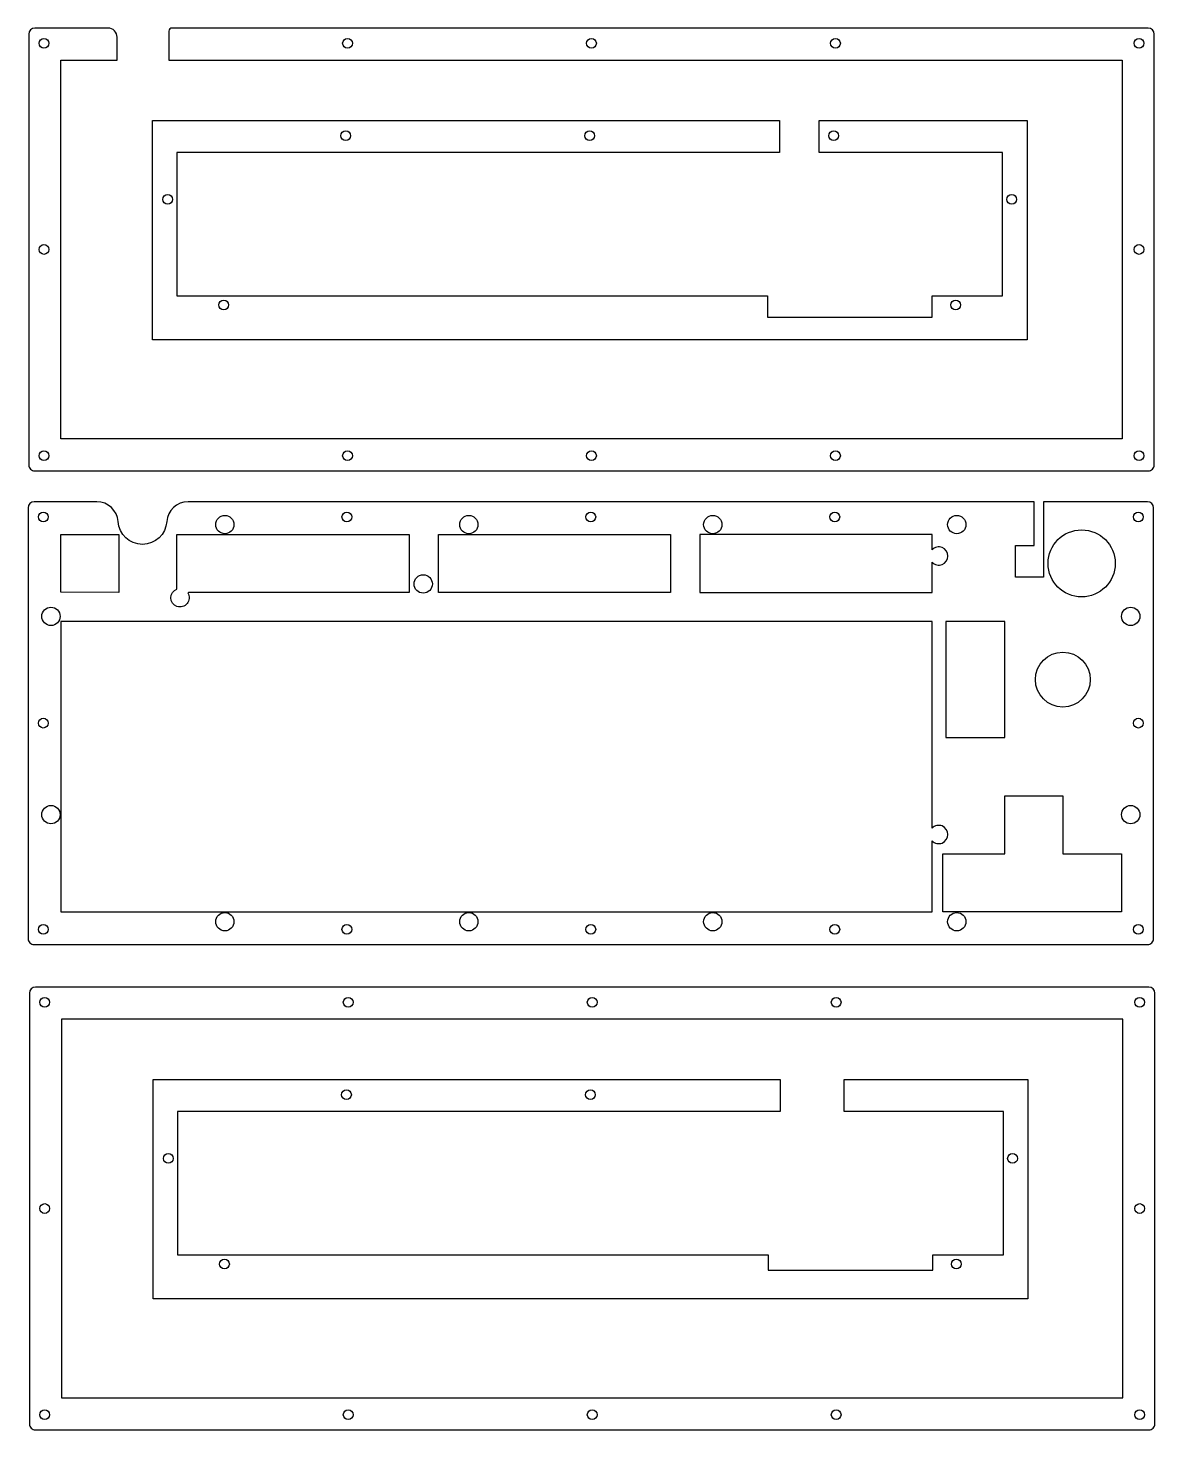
# Model space of a CAD drawing. Header units: millimetres. Extents: x 50 to 419, y 1 to 461.
import ezdxf

# ---------------------------------------------------------------- set-up
doc = ezdxf.new("R2010")
doc.units = ezdxf.units.MM
doc.layers.get('0').update_dxf_attribs({"linetype": 'CONTINUOUS'})

msp = doc.modelspace()

# ---------------------------------------------------------------- linework, layer by layer
msp.add_line((408, 189.88), (408, 189.88))
for points in [[(51.88, 315.46), (416.95, 315.46, 0.414223), (418.95, 317.46), (418.95, 458.69, 0.414206), (416.95, 460.69), (96.88, 460.69, 0.414214), (95.88, 459.69), (95.88, 450.19), (408.45, 450.19), (408.45, 325.96), (60.38, 325.96), (60.38, 450.19), (78.88, 450.19), (78.88, 457.69, 0.414214), (75.88, 460.69), (51.88, 460.69, 0.414198), (49.88, 458.69), (49.88, 317.46, 0.414214)], [(72.2, 305.38), (51.67, 305.38, 0.414087), (49.67, 303.38), (49.67, 162.15, 0.414214), (51.67, 160.15), (416.73, 160.15, 0.41434), (418.73, 162.15), (418.73, 303.38, 0.414212), (416.73, 305.38), (382.66, 305.38), (382.66, 280.64), (373.45, 280.64), (373.45, 290.97), (379.56, 290.97), (379.56, 305.38), (102.13, 305.38, 0.394806), (95.15, 298.85, -0.935417), (79.19, 298.85, 0.394806)], [(98.49, 276.68), (98.49, 294.65), (174.64, 294.65), (174.64, 275.65), (102.23, 275.65), (102.02, 275.45, -2.8586)], [(269.94, 275.65), (346.09, 275.65), (346.09, 285.51, 2.522448), (346.09, 289.62), (346.09, 294.65), (269.94, 294.65)], [(60.39, 266.08), (60.39, 170.88), (346.09, 170.88), (346.09, 194.19, 2.522447), (346.09, 198.31), (346.09, 266.08)], [(50.12, 144.22), (50.12, 3, 0.414214), (52.12, 1), (417.18, 1, 0.414223), (419.18, 3), (419.18, 144.22, 0.414206), (417.18, 146.22), (52.12, 146.22, 0.414198)]]:
    msp.add_lwpolyline(points, format="xyb", close=True)
for points in [[(296.09, 430.38), (296.09, 419.88), (98.47, 419.88), (98.47, 372.88), (292.13, 372.88), (292.13, 365.88), (346.13, 365.88), (346.13, 372.88), (369.23, 372.88), (369.23, 419.88), (309.09, 419.88), (309.09, 430.38), (377.23, 430.38), (377.23, 358.45), (90.47, 358.45), (90.47, 430.38)], [(60.39, 294.65), (79.39, 294.65), (79.39, 275.65), (60.39, 275.66)], [(260.37, 275.65), (184.22, 275.65), (184.22, 294.65), (260.37, 294.65)], [(350.57, 228.03), (369.9, 228.03), (369.9, 266.08), (350.57, 266.08)], [(388.95, 208.93), (388.95, 189.93), (389, 189.88), (389, 189.88), (408.2, 189.88), (408.2, 170.88), (349.6, 170.88), (349.6, 189.88), (369.9, 189.88), (369.95, 189.93), (369.95, 208.93)], [(60.62, 135.72), (60.62, 11.5), (408.68, 11.5), (408.68, 135.72)], [(90.7, 43.98), (90.7, 115.91), (296.32, 115.91), (296.32, 105.41), (98.7, 105.41), (98.7, 58.41), (292.36, 58.41), (292.36, 53.41), (346.36, 53.41), (346.36, 58.41), (369.47, 58.41), (369.47, 105.41), (317.32, 105.41), (317.32, 115.91), (377.47, 115.91), (377.47, 43.98)]]:
    msp.add_lwpolyline(points, close=True)
for centre, radius in [((54.88, 455.69), 1.6), ((154.42, 455.69), 1.6), ((234.42, 455.69), 1.6), ((314.42, 455.69), 1.6), ((413.95, 455.69), 1.6), ((153.85, 425.38), 1.6), ((233.85, 425.38), 1.6), ((313.85, 425.38), 1.6), ((95.47, 404.49), 1.6), ((372.23, 404.49), 1.6), ((54.88, 388.08), 1.6), ((413.95, 388.08), 1.6), ((113.85, 369.88), 1.6), ((353.85, 369.88), 1.6), ((54.88, 320.46), 1.6), ((154.42, 320.46), 1.6), ((234.42, 320.46), 1.6), ((314.42, 320.46), 1.6), ((413.95, 320.46), 1.6), ((54.67, 300.38), 1.6), ((114.2, 297.88), 3), ((154.2, 300.38), 1.6), ((194.2, 297.88), 3), ((234.2, 300.38), 1.6), ((274.2, 297.88), 3), ((314.2, 300.38), 1.6), ((354.2, 297.88), 3), ((413.73, 300.38), 1.6), ((395.14, 285.15), 11), ((179.24, 278.42), 3), ((57.17, 267.77), 3), ((411.23, 267.77), 3), ((388.98, 247.05), 9), ((54.67, 232.77), 1.6), ((413.73, 232.77), 1.6), ((57.17, 202.77), 3), ((411.23, 202.77), 3), ((114.2, 167.65), 3), ((194.2, 167.65), 3), ((274.2, 167.65), 3), ((354.2, 167.65), 3), ((54.67, 165.15), 1.6), ((154.2, 165.15), 1.6), ((234.2, 165.15), 1.6), ((314.2, 165.15), 1.6), ((413.73, 165.15), 1.6), ((55.12, 141.22), 1.6), ((154.65, 141.22), 1.6), ((234.65, 141.22), 1.6), ((314.65, 141.22), 1.6), ((414.18, 141.22), 1.6), ((154.08, 110.91), 1.6), ((234.08, 110.91), 1.6), ((95.7, 90.03), 1.6), ((372.47, 90.03), 1.6), ((55.12, 73.61), 1.6), ((414.18, 73.61), 1.6), ((114.08, 55.41), 1.6), ((354.08, 55.41), 1.6), ((55.12, 6), 1.6), ((154.65, 6), 1.6), ((234.65, 6), 1.6), ((314.65, 6), 1.6), ((414.18, 6), 1.6)]:
    msp.add_circle(centre, radius)

doc.saveas('drawing.dxf')
